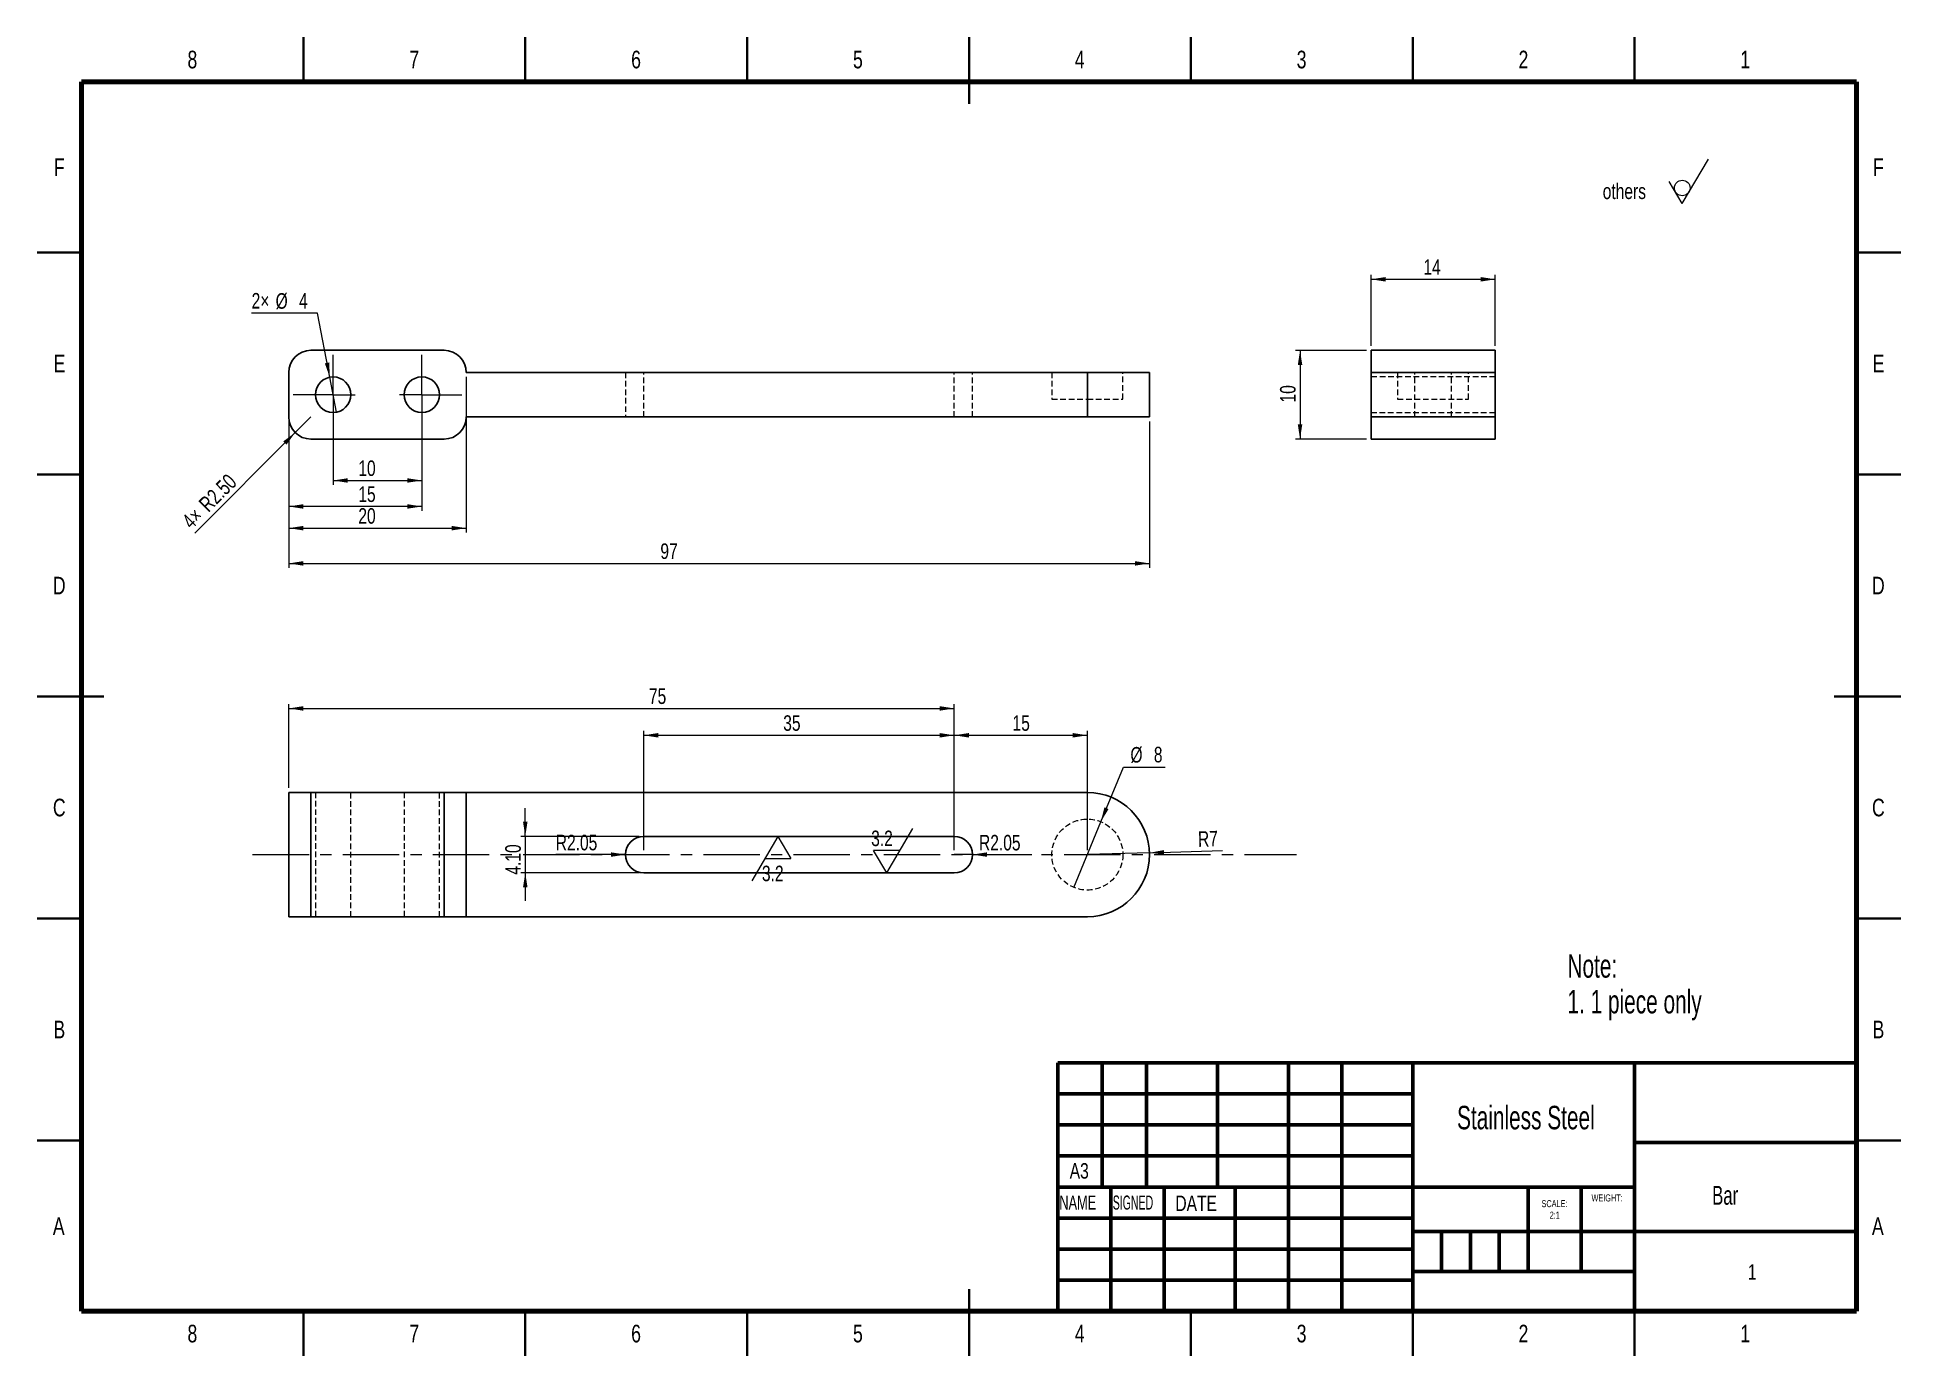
# Model space of a CAD drawing. Header units: millimetres. Extents: x 0 to 420, y 0 to 297.
import ezdxf

# ---------------------------------------------------------------- set-up
doc = ezdxf.new("R2010")
doc.units = ezdxf.units.MM
doc.linetypes.add('CENTERX2', pattern=[20.32, 12.7, -2.54, 2.54, -2.54])
doc.linetypes.add('HIDDEN', pattern=[1.905, 1.27, -0.635])
doc.styles.add('SLDTEXTSTYLE0', font='TXT', dxfattribs={"width": 0.663})
doc.styles.add('SLDTEXTSTYLE1', font='TXT', dxfattribs={"width": 0.75})
doc.styles.add('SLDTEXTSTYLE2', font='TXT', dxfattribs={"width": 0.560419})
doc.styles.add('SLDTEXTSTYLE3', font='TXT', dxfattribs={"width": 0.67477})
doc.dimstyles.new('SLDDIMSTYLE0', dxfattribs={"dimtxt": 3.5, "dimasz": 3.302, "dimexe": 0, "dimexo": 0.0625, "dimgap": 0.875, "dimtad": 1, "dimlfac": 0.5, "dimrnd": 1e-09, "dimzin": 12, "dimdsep": 46, "dimtxsty": 'SLDTEXTSTYLE1', "dimblk1": 'NONE', "dimsah": 1, "dimcen": 0, "dimadec": 0, "dimazin": 3, "dimtfac": 1, "dimtmove": 0, "dimatfit": 3, "dimldrblk": 'NONE', "dimfxl": 0, "dimfrac": 2, "dimtolj": 1, "dimtzin": 12, "dimarcsym": 0})
doc.dimstyles.new('SLDDIMSTYLE1', dxfattribs={"dimtxt": 3.5, "dimasz": 3.302, "dimexe": 0, "dimexo": 0.0625, "dimgap": 0.875, "dimtad": 1, "dimlfac": 0.5, "dimrnd": 1e-09, "dimzin": 4, "dimdsep": 46, "dimtxsty": 'SLDTEXTSTYLE1', "dimsah": 1, "dimcen": 0, "dimadec": 0, "dimazin": 1, "dimtfac": 1, "dimtofl": 0, "dimtmove": 0, "dimatfit": 3, "dimfxl": 0, "dimfrac": 2, "dimtolj": 1, "dimtzin": 12, "dimarcsym": 0})
doc.dimstyles.new('SLDDIMSTYLE2', dxfattribs={"dimtxt": 3.5, "dimasz": 3.302, "dimexe": 0, "dimexo": 0.0625, "dimgap": 0.875, "dimtad": 1, "dimlfac": 0.5, "dimrnd": 1e-09, "dimzin": 12, "dimdsep": 46, "dimtxsty": 'SLDTEXTSTYLE1', "dimsah": 1, "dimcen": 0.09, "dimadec": 0, "dimazin": 3, "dimtfac": 1, "dimtmove": 0, "dimatfit": 0, "dimfxl": 0, "dimfrac": 2, "dimtolj": 1, "dimtzin": 12, "dimarcsym": 0})
doc.dimstyles.new('SLDDIMSTYLE3', dxfattribs={"dimtxt": 3.5, "dimasz": 3.302, "dimexe": 0, "dimexo": 0.0625, "dimgap": 0.875, "dimtad": 1, "dimlfac": 0.5, "dimrnd": 1e-09, "dimzin": 12, "dimdsep": 46, "dimtxsty": 'SLDTEXTSTYLE1', "dimsah": 1, "dimcen": 0.09, "dimadec": 0, "dimazin": 3, "dimtfac": 1, "dimtofl": 0, "dimtmove": 0, "dimatfit": 3, "dimfxl": 0, "dimfrac": 2, "dimtolj": 1, "dimtzin": 12, "dimarcsym": 0})
doc.dimstyles.new('SLDDIMSTYLE4', dxfattribs={"dimtxt": 3.5, "dimasz": 3.302, "dimexe": 0, "dimexo": 0.0625, "dimgap": 0.875, "dimtad": 1, "dimlfac": 0.5, "dimrnd": 1e-09, "dimzin": 12, "dimdsep": 46, "dimtxsty": 'SLDTEXTSTYLE1', "dimblk1": 'NONE', "dimsah": 1, "dimcen": 0, "dimadec": 0, "dimazin": 3, "dimtfac": 1, "dimtmove": 0, "dimatfit": 3, "dimldrblk": 'NONE', "dimfxl": 0, "dimfrac": 2, "dimtolj": 1, "dimtzin": 12, "dimarcsym": 0})
doc.dimstyles.new('SLDDIMSTYLE5', dxfattribs={"dimtxt": 3.5, "dimasz": 3.302, "dimexe": 0, "dimexo": 0.0625, "dimgap": 0.875, "dimtad": 1, "dimlfac": 0.5, "dimrnd": 1e-09, "dimzin": 12, "dimdsep": 46, "dimtxsty": 'SLDTEXTSTYLE1', "dimsah": 1, "dimcen": 0, "dimadec": 0, "dimazin": 3, "dimtfac": 1, "dimtofl": 0, "dimtmove": 0, "dimatfit": 3, "dimfxl": 0, "dimfrac": 2, "dimtolj": 1, "dimtzin": 12, "dimarcsym": 0})
doc.dimstyles.new('SLDDIMSTYLE6', dxfattribs={"dimtxt": 3.5, "dimasz": 3.302, "dimexe": 0, "dimexo": 0.0625, "dimgap": 0.875, "dimtad": 1, "dimlfac": 0.5, "dimrnd": 1e-09, "dimzin": 4, "dimdsep": 46, "dimtxsty": 'SLDTEXTSTYLE1', "dimsah": 1, "dimcen": 0.09, "dimadec": 0, "dimazin": 1, "dimtfac": 1, "dimtmove": 0, "dimatfit": 0, "dimfxl": 0, "dimfrac": 2, "dimtolj": 1, "dimtzin": 12, "dimarcsym": 0})

# ---------------------------------------------------------------- blocks, each defined once
blk = doc.blocks.new('SW_NOTE_0')
at = {"color": 0, "linetype": 'Continuous', "lineweight": 0, "attachment_point": 1, "style": 'SLDTEXTSTYLE0'}
for s, insert, char_height in [('Note:', (0, 6.82), 5.292), ('1. 1 piece only', (0, -1.23), 5.2917)]:
    blk.add_mtext(s, dxfattribs=dict(at, insert=insert, char_height=char_height))
blk = doc.blocks.new('SW_NOTE_1')
at = {"color": 0, "linetype": 'Continuous', "lineweight": 0, "char_height": 1.587, "attachment_point": 2, "style": 'SLDTEXTSTYLE1'}
for s, insert in [('SCALE:', (3.4, 2.05)), ('2:1', (3.46, -0.54))]:
    blk.add_mtext(s, dxfattribs=dict(at, insert=insert))
blk = doc.blocks.new('SW_SFSYMBOL_0')
at = {"color": 0, "linetype": 'Continuous', "lineweight": 0}
for q in [(23.83, 10), (14.98, 5)]:
    blk.add_line((17.93, 0), q, dxfattribs=at)
blk.add_circle((17.93, 3.5), 1.75, dxfattribs=at)
at = {"color": 0, "linetype": 'Continuous', "lineweight": 0, "insert": (0, 4.51), "char_height": 3.5, "attachment_point": 1, "style": 'SLDTEXTSTYLE1'}
blk.add_mtext('others', dxfattribs=at)
blk = doc.blocks.new('_D')
at = {"color": 7, "linetype": 'Continuous', "lineweight": 18}
for p, q in [((63.18, 234.83), (48.31, 234.83)), ((65.93, 220.41), (63.18, 234.83)), ((67.43, 212.55), (65.93, 220.41))]:
    blk.add_line(p, q, dxfattribs=at)
blk.add_solid([(65.93, 220.41), (65.81, 223.75), (64.81, 223.56)], dxfattribs=at)
at = {"color": 7, "linetype": 'Continuous', "lineweight": 18, "char_height": 3.5, "attachment_point": 1, "style": 'SLDTEXTSTYLE1'}
for s, insert in [('2×', (48.31, 239.4)), ('%%c', (53.72, 239.35)), ('4', (59, 239.4))]:
    blk.add_mtext(s, dxfattribs=dict(at, insert=insert))
blk = doc.blocks.new('_NONE')
blk = doc.blocks.new('_D_1')
at = {"color": 7, "linetype": 'Continuous', "lineweight": 18}
for q in [(61.68, 211.48), (35.48, 185.29)]:
    blk.add_line((58.14, 207.95), q, dxfattribs=at)
blk.add_solid([(58.14, 207.95), (55.45, 205.97), (56.17, 205.25)], dxfattribs=at)
at = {"color": 7, "linetype": 'Continuous', "lineweight": 18, "char_height": 3.5, "attachment_point": 1, "rotation": 45, "style": 'SLDTEXTSTYLE1'}
for s, insert in [('R2.50', (36.13, 192.3)), ('4×', (32.3, 188.47))]:
    blk.add_mtext(s, dxfattribs=dict(at, insert=insert))
blk = doc.blocks.new('_D_2')
at = {"color": 7, "linetype": 'Continuous', "lineweight": 18}
for p, q in [((66.68, 215.48), (66.68, 196.16)), ((86.68, 215.48), (86.68, 196.16)), ((66.68, 197.16), (86.68, 197.16))]:
    blk.add_line(p, q, dxfattribs=at)
for points in [[(66.68, 197.16), (69.98, 196.66), (69.98, 197.67)], [(86.68, 197.16), (83.38, 197.67), (83.38, 196.66)]]:
    blk.add_solid(points, dxfattribs=at)
at = {"color": 7, "linetype": 'Continuous', "lineweight": 18, "insert": (72.36, 201.68), "char_height": 3.5, "attachment_point": 1, "style": 'SLDTEXTSTYLE1'}
blk.add_mtext('10', dxfattribs=at)
blk = doc.blocks.new('_D_3')
at = {"color": 7, "linetype": 'Continuous', "lineweight": 18}
for p, q in [((86.68, 215.48), (86.68, 190.31)), ((56.68, 210.48), (56.68, 190.31)), ((86.68, 191.31), (56.68, 191.31))]:
    blk.add_line(p, q, dxfattribs=at)
for points in [[(56.68, 191.31), (59.98, 190.8), (59.98, 191.82)], [(86.68, 191.31), (83.38, 191.82), (83.38, 190.8)]]:
    blk.add_solid(points, dxfattribs=at)
at = {"color": 7, "linetype": 'Continuous', "lineweight": 18, "insert": (72.36, 195.82), "char_height": 3.5, "attachment_point": 1, "style": 'SLDTEXTSTYLE1'}
blk.add_mtext('15', dxfattribs=at)
blk = doc.blocks.new('_D_4')
at = {"color": 7, "linetype": 'Continuous', "lineweight": 18}
for p, q in [((96.68, 220.48), (96.68, 185.42)), ((56.68, 210.48), (56.68, 185.42)), ((56.68, 186.42), (96.68, 186.42))]:
    blk.add_line(p, q, dxfattribs=at)
for points in [[(56.68, 186.42), (59.98, 185.91), (59.98, 186.93)], [(96.68, 186.42), (93.38, 186.93), (93.38, 185.91)]]:
    blk.add_solid(points, dxfattribs=at)
at = {"color": 7, "linetype": 'Continuous', "lineweight": 18, "insert": (72.36, 190.93), "char_height": 3.5, "attachment_point": 1, "style": 'SLDTEXTSTYLE1'}
blk.add_mtext('20', dxfattribs=at)
blk = doc.blocks.new('_D_5')
at = {"color": 7, "linetype": 'Continuous', "lineweight": 18}
for p, q in [((56.68, 210.48), (56.68, 177.48)), ((250.68, 210.48), (250.68, 177.48)), ((56.68, 178.48), (250.68, 178.48))]:
    blk.add_line(p, q, dxfattribs=at)
for points in [[(56.68, 178.48), (59.98, 177.97), (59.98, 178.99)], [(250.68, 178.48), (247.38, 178.99), (247.38, 177.97)]]:
    blk.add_solid(points, dxfattribs=at)
at = {"color": 7, "linetype": 'Continuous', "lineweight": 18, "insert": (140.44, 182.99), "char_height": 3.5, "attachment_point": 1, "style": 'SLDTEXTSTYLE1'}
blk.add_mtext('97', dxfattribs=at)
blk = doc.blocks.new('SW_CENTERMARKSYMBOL_0')
at = {"color": 0, "linetype": 'Continuous', "lineweight": 0}
for p, q in [((0, 5), (0, 9)), ((20, 5), (20, 9)), ((0, 0), (0, 5)), ((20, 0), (20, 5)), ((-5, 0), (-9, 0)), ((0, 0), (-5, 0)), ((0, 0), (0, -5)), ((0, 0), (5, 0)), ((20, 0), (15, 0)), ((20, 0), (20, -5)), ((20, 0), (25, 0)), ((25, 0), (29, 0)), ((0, -5), (0, -9)), ((20, -5), (20, -9))]:
    blk.add_line(p, q, dxfattribs=at)
blk = doc.blocks.new('_D_6')
at = {"color": 7, "linetype": 'Continuous', "lineweight": 18}
for p, q in [((300.61, 227.48), (300.61, 243.48)), ((300.61, 242.48), (328.61, 242.48)), ((328.61, 227.48), (328.61, 243.48))]:
    blk.add_line(p, q, dxfattribs=at)
for points in [[(300.61, 242.48), (303.92, 241.97), (303.92, 242.99)], [(328.61, 242.48), (325.31, 242.99), (325.31, 241.97)]]:
    blk.add_solid(points, dxfattribs=at)
at = {"color": 7, "linetype": 'Continuous', "lineweight": 18, "insert": (312.41, 246.99), "char_height": 3.5, "attachment_point": 1, "style": 'SLDTEXTSTYLE1'}
blk.add_mtext('14', dxfattribs=at)
blk = doc.blocks.new('_D_7')
at = {"color": 7, "linetype": 'Continuous', "lineweight": 18}
for p, q in [((299.61, 226.48), (283.61, 226.48)), ((284.61, 226.48), (284.61, 206.48)), ((299.61, 206.48), (283.61, 206.48))]:
    blk.add_line(p, q, dxfattribs=at)
for points in [[(284.61, 226.48), (284.11, 223.18), (285.12, 223.18)], [(284.61, 206.48), (285.12, 209.78), (284.11, 209.78)]]:
    blk.add_solid(points, dxfattribs=at)
at = {"color": 7, "linetype": 'Continuous', "lineweight": 18, "insert": (280.1, 214.73), "char_height": 3.5, "attachment_point": 1, "rotation": 90, "style": 'SLDTEXTSTYLE1'}
blk.add_mtext('10', dxfattribs=at)
blk = doc.blocks.new('_D_8')
at = {"color": 7, "linetype": 'Continuous', "lineweight": 18}
for p, q in [((239.72, 120.29), (244.8, 132.61)), ((244.8, 132.61), (254.25, 132.61)), ((233.63, 105.49), (239.72, 120.29))]:
    blk.add_line(p, q, dxfattribs=at)
blk.add_solid([(239.72, 120.29), (241.45, 123.15), (240.51, 123.53)], dxfattribs=at)
at = {"color": 7, "linetype": 'Continuous', "lineweight": 18, "char_height": 3.5, "attachment_point": 1, "style": 'SLDTEXTSTYLE1'}
for s, insert in [('%%c', (246.38, 137.12)), ('8', (251.66, 137.17))]:
    blk.add_mtext(s, dxfattribs=dict(at, insert=insert))
blk = doc.blocks.new('_D_9')
at = {"color": 7, "linetype": 'Continuous', "lineweight": 18}
for q in [(267.11, 113.78), (236.68, 112.89)]:
    blk.add_line((250.67, 113.3), q, dxfattribs=at)
blk.add_solid([(250.67, 113.3), (253.99, 112.89), (253.96, 113.9)], dxfattribs=at)
at = {"color": 7, "linetype": 'Continuous', "lineweight": 18, "insert": (261.56, 118.12), "char_height": 3.5, "attachment_point": 1, "rotation": 1.6767, "style": 'SLDTEXTSTYLE1'}
blk.add_mtext('R7', dxfattribs=at)
blk = doc.blocks.new('_D_10')
at = {"color": 7, "linetype": 'Continuous', "lineweight": 18}
for q in [(116.86, 112.89), (136.68, 112.89)]:
    blk.add_line((132.58, 112.89), q, dxfattribs=at)
blk.add_solid([(132.58, 112.89), (129.28, 113.4), (129.28, 112.38)], dxfattribs=at)
at = {"color": 7, "linetype": 'Continuous', "lineweight": 18, "insert": (116.86, 117.35), "char_height": 3.5, "attachment_point": 1, "style": 'SLDTEXTSTYLE1'}
blk.add_mtext('R2.05', dxfattribs=at)
blk = doc.blocks.new('_D_11')
at = {"color": 7, "linetype": 'Continuous', "lineweight": 18}
for q in [(206.68, 112.89), (224.14, 112.89)]:
    blk.add_line((210.78, 112.89), q, dxfattribs=at)
blk.add_solid([(210.78, 112.89), (214.08, 112.38), (214.08, 113.4)], dxfattribs=at)
at = {"color": 7, "linetype": 'Continuous', "lineweight": 18, "insert": (212.25, 117.33), "char_height": 3.5, "attachment_point": 1, "style": 'SLDTEXTSTYLE1'}
blk.add_mtext('R2.05', dxfattribs=at)
blk = doc.blocks.new('_D_12')
at = {"color": 7, "linetype": 'Continuous', "lineweight": 18}
for p, q in [((56.68, 127.89), (56.68, 146.81)), ((56.68, 145.81), (206.68, 145.81)), ((206.68, 113.89), (206.68, 146.81))]:
    blk.add_line(p, q, dxfattribs=at)
for points in [[(56.68, 145.81), (59.98, 145.3), (59.98, 146.32)], [(206.68, 145.81), (203.38, 146.32), (203.38, 145.3)]]:
    blk.add_solid(points, dxfattribs=at)
at = {"color": 7, "linetype": 'Continuous', "lineweight": 18, "insert": (137.86, 150.32), "char_height": 3.5, "attachment_point": 1, "style": 'SLDTEXTSTYLE1'}
blk.add_mtext('75', dxfattribs=at)
blk = doc.blocks.new('_D_13')
at = {"color": 7, "linetype": 'Continuous', "lineweight": 18}
for p, q in [((136.68, 113.89), (136.68, 140.76)), ((136.68, 139.76), (206.68, 139.76)), ((206.68, 113.89), (206.68, 140.76))]:
    blk.add_line(p, q, dxfattribs=at)
for points in [[(136.68, 139.76), (139.98, 139.25), (139.98, 140.27)], [(206.68, 139.76), (203.38, 140.27), (203.38, 139.25)]]:
    blk.add_solid(points, dxfattribs=at)
at = {"color": 7, "linetype": 'Continuous', "lineweight": 18, "insert": (168.13, 144.27), "char_height": 3.5, "attachment_point": 1, "style": 'SLDTEXTSTYLE1'}
blk.add_mtext('35', dxfattribs=at)
blk = doc.blocks.new('_D_14')
at = {"color": 7, "linetype": 'Continuous', "lineweight": 18}
for p, q in [((206.68, 113.89), (206.68, 140.76)), ((206.68, 139.76), (236.68, 139.76)), ((236.68, 113.89), (236.68, 140.76))]:
    blk.add_line(p, q, dxfattribs=at)
for points in [[(206.68, 139.76), (209.98, 139.25), (209.98, 140.27)], [(236.68, 139.76), (233.38, 140.27), (233.38, 139.25)]]:
    blk.add_solid(points, dxfattribs=at)
at = {"color": 7, "linetype": 'Continuous', "lineweight": 18, "insert": (219.81, 144.27), "char_height": 3.5, "attachment_point": 1, "style": 'SLDTEXTSTYLE1'}
blk.add_mtext('15', dxfattribs=at)
blk = doc.blocks.new('_D_15')
at = {"color": 7, "linetype": 'Continuous', "lineweight": 18}
for p, q in [((109.99, 116.99), (109.99, 123.34)), ((135.68, 116.99), (108.99, 116.99)), ((109.99, 116.99), (109.99, 108.79)), ((135.68, 108.79), (108.99, 108.79)), ((109.99, 108.79), (109.99, 102.44))]:
    blk.add_line(p, q, dxfattribs=at)
for points in [[(109.99, 116.99), (110.5, 120.29), (109.48, 120.29)], [(109.99, 108.79), (109.48, 105.49), (110.5, 105.49)]]:
    blk.add_solid(points, dxfattribs=at)
at = {"color": 7, "linetype": 'Continuous', "lineweight": 18, "insert": (105.48, 108.36), "char_height": 3.5, "attachment_point": 1, "rotation": 90, "style": 'SLDTEXTSTYLE1'}
blk.add_mtext('4.10', dxfattribs=at)
blk = doc.blocks.new('SW_SFSYMBOL_1')
at = {"color": 0, "linetype": 'Continuous', "lineweight": 0}
for p, q in [((3.6, 11.11), (-2.3, 1.11)), ((3.6, 11.11), (6.55, 6.11)), ((0.65, 6.11), (6.55, 6.11))]:
    blk.add_line(p, q, dxfattribs=at)
at = {"color": 0, "linetype": 'Continuous', "lineweight": 0, "insert": (0, 4.51), "char_height": 3.5, "attachment_point": 1, "style": 'SLDTEXTSTYLE1'}
blk.add_mtext('3.2', dxfattribs=at)
blk = doc.blocks.new('SW_SFSYMBOL_2')
at = {"color": 0, "linetype": 'Continuous', "lineweight": 0}
for p, q in [((3.51, -5), (9.41, 5)), ((3.51, -5), (0.56, 0)), ((6.46, 0), (0.56, 0))]:
    blk.add_line(p, q, dxfattribs=at)
at = {"color": 0, "linetype": 'Continuous', "lineweight": 0, "insert": (0, 4.51), "char_height": 3.5, "attachment_point": 1, "style": 'SLDTEXTSTYLE1'}
blk.add_mtext('3.2', dxfattribs=at)

msp = doc.modelspace()

# ---------------------------------------------------------------- linework, layer by layer
at = {"color": 7, "linetype": 'Continuous', "lineweight": 35}
for p, q in [((60, 287), (60, 297)), ((110, 287), (110, 297)), ((160, 287), (160, 297)), ((210, 297), (210, 282)), ((210, 287), (210, 297)), ((260, 287), (260, 297)), ((310, 287), (310, 297)), ((360, 287), (360, 297)), ((10, 248.5), (0, 248.5)), ((410, 248.5), (420, 248.5)), ((10, 198.5), (0, 198.5)), ((410, 198.5), (420, 198.5)), ((0, 148.5), (15, 148.5)), ((10, 148.5), (0, 148.5)), ((420, 148.5), (405, 148.5)), ((410, 148.5), (420, 148.5)), ((10, 98.5), (0, 98.5)), ((410, 98.5), (420, 98.5)), ((10, 48.5), (0, 48.5)), ((410, 48.5), (420, 48.5)), ((210, 0), (210, 15)), ((60, 10), (60, 0)), ((110, 10), (110, 0)), ((160, 10), (160, 0)), ((210, 10), (210, 0)), ((260, 10), (260, 0)), ((310, 10), (310, 0)), ((360, 10), (360, 0))]:
    msp.add_line(p, q, dxfattribs=at)
at = {"color": 7, "linetype": 'Continuous', "lineweight": 70}
for p, q in [((10, 10), (10, 287)), ((10, 287), (410, 287)), ((410, 287), (410, 10)), ((410, 10), (10, 10))]:
    msp.add_line(p, q, dxfattribs=at)
at = {"color": 7, "linetype": 'Continuous', "lineweight": 25}
for p, q in [((91.679, 226.483), (61.679, 226.483)), ((300.615, 226.483), (328.615, 226.483)), ((300.615, 221.483), (300.615, 226.483)), ((328.615, 226.483), (328.615, 221.483)), ((56.679, 221.483), (56.679, 211.483)), ((96.679, 221.483), (236.679, 221.483)), ((236.679, 221.483), (236.679, 211.483)), ((236.679, 221.483), (250.679, 221.483)), ((250.679, 211.483), (250.679, 221.483)), ((300.615, 221.483), (300.615, 211.483)), ((300.615, 221.483), (328.615, 221.483)), ((328.615, 221.483), (328.615, 211.483)), ((96.679, 211.483), (236.679, 211.483)), ((236.679, 211.483), (250.679, 211.483)), ((300.615, 211.483), (328.615, 211.483)), ((300.615, 206.483), (300.615, 211.483)), ((328.615, 211.483), (328.615, 206.483)), ((61.679, 206.483), (91.679, 206.483)), ((328.615, 206.483), (300.615, 206.483)), ((56.679, 98.89), (56.679, 126.89)), ((56.679, 126.89), (61.679, 126.89)), ((61.679, 126.89), (61.679, 98.89)), ((61.679, 126.89), (91.679, 126.89)), ((91.679, 98.89), (91.679, 126.89)), ((91.679, 126.89), (96.679, 126.89)), ((96.679, 126.89), (96.679, 98.89)), ((96.679, 126.89), (236.679, 126.89)), ((136.679, 116.99), (206.679, 116.99)), ((206.679, 108.79), (136.679, 108.79)), ((61.679, 98.89), (56.679, 98.89)), ((61.679, 98.89), (91.679, 98.89)), ((96.679, 98.89), (91.679, 98.89)), ((236.679, 98.89), (96.679, 98.89))]:
    msp.add_line(p, q, dxfattribs=at)
at = {"color": 7, "linetype": 'HIDDEN', "lineweight": 18}
for p, q in [((132.579, 221.483), (132.579, 211.483)), ((136.679, 211.483), (136.679, 221.483)), ((206.679, 211.483), (206.679, 221.483)), ((210.779, 211.483), (210.779, 221.483)), ((228.679, 221.483), (228.679, 215.483)), ((236.679, 221.483), (236.679, 211.483)), ((244.679, 215.483), (244.679, 221.483)), ((328.615, 220.483), (300.615, 220.483)), ((306.615, 221.483), (306.615, 215.483)), ((310.515, 211.483), (310.515, 221.483)), ((318.715, 211.483), (318.715, 221.483)), ((322.615, 215.483), (322.615, 221.483)), ((228.679, 215.483), (236.679, 215.483)), ((236.679, 215.483), (244.679, 215.483)), ((306.615, 215.483), (322.615, 215.483)), ((300.615, 212.483), (328.615, 212.483)), ((61.679, 98.89), (61.679, 126.89)), ((62.679, 126.89), (62.679, 98.89)), ((70.679, 98.89), (70.679, 126.89)), ((82.679, 126.89), (82.679, 98.89)), ((90.679, 98.89), (90.679, 126.89)), ((91.679, 126.89), (91.679, 98.89))]:
    msp.add_line(p, q, dxfattribs=at)
at = {"color": 7, "linetype": 'CENTERX2', "lineweight": 18}
msp.add_line((48.545, 112.89), (283.811, 112.89), dxfattribs=at)
at = {"color": 7, "linetype": 'Continuous', "lineweight": 50}
for p, q in [((230, 66), (410, 66)), ((230, 66), (230, 10)), ((240, 66), (240, 38)), ((250, 66), (250, 38)), ((266, 38), (266, 66)), ((282, 66), (282, 10)), ((294, 66), (294, 10)), ((310, 66), (310, 10)), ((360, 66), (360, 38)), ((230, 59), (310, 59)), ((230, 59), (240, 59)), ((230, 52), (310, 52)), ((230, 52), (240, 52)), ((360, 48), (410, 48)), ((230, 45), (310, 45)), ((230, 45), (240, 45)), ((240, 45), (240, 38)), ((250, 38), (250, 45)), ((230, 38), (240, 38)), ((230, 38), (242, 38)), ((240, 38), (250, 38)), ((242, 38), (242, 31)), ((242, 38), (254, 38)), ((242, 38), (242, 31)), ((250, 38), (266, 38)), ((254, 38), (254, 31)), ((254, 38), (270, 38)), ((282, 38), (266, 38)), ((270, 38), (270, 31)), ((294, 38), (282, 38)), ((310, 38), (294, 38)), ((360, 38), (310, 38)), ((336, 38), (336, 28)), ((348, 38), (348, 19)), ((360, 28), (360, 38)), ((230, 31), (242, 31)), ((242, 31), (230, 31)), ((242, 31), (242, 24)), ((242, 31), (254, 31)), ((254, 31), (242, 31)), ((242, 31), (242, 24)), ((254, 31), (254, 24)), ((270, 31), (254, 31)), ((270, 31), (270, 24)), ((282, 31), (270, 31)), ((294, 31), (282, 31)), ((310, 31), (294, 31)), ((410, 28), (310, 28)), ((316.5, 28), (316.5, 19)), ((323, 28), (323, 19)), ((329.5, 28), (329.5, 19)), ((336, 28), (336, 19)), ((360, 28), (360, 19)), ((242, 24), (230, 24)), ((230, 24), (242, 24)), ((242, 24), (242, 17)), ((254, 24), (242, 24)), ((242, 24), (254, 24)), ((242, 24), (242, 17)), ((254, 24), (254, 17)), ((270, 24), (254, 24)), ((270, 24), (270, 17)), ((282, 24), (270, 24)), ((294, 24), (282, 24)), ((310, 24), (294, 24)), ((230, 17), (242, 17)), ((242, 17), (230, 17)), ((242, 17), (242, 10)), ((242, 17), (254, 17)), ((242, 17), (254, 17)), ((242, 17), (242, 10)), ((254, 17), (254, 10)), ((270, 17), (254, 17)), ((270, 17), (270, 10)), ((282, 17), (270, 17)), ((294, 17), (282, 17)), ((310, 17), (294, 17)), ((316.5, 19), (310, 19)), ((323, 19), (316.5, 19)), ((329.5, 19), (323, 19)), ((336, 19), (329.5, 19)), ((348, 19), (336, 19)), ((360, 19), (336, 19)), ((360, 10), (360, 19))]:
    msp.add_line(p, q, dxfattribs=at)
at = {"color": 7, "linetype": 'Continuous', "lineweight": 25}
for centre in [(66.679, 216.483), (86.679, 216.483)]:
    msp.add_circle(centre, 4, dxfattribs=at)
at = {"color": 7, "linetype": 'HIDDEN', "lineweight": 18}
msp.add_circle((236.679, 112.89), 8, dxfattribs=at)
at = {"color": 7, "linetype": 'Continuous', "lineweight": 25}
for centre, radius, start, end in [((61.679, 221.483), 5, 90, 180), ((91.679, 221.483), 5, 0, 90), ((61.679, 211.483), 5, 180, 270), ((91.679, 211.483), 5, 270, 0), ((236.679, 112.89), 14, 270, 90), ((136.679, 112.89), 4.1, 90, 270), ((206.679, 112.89), 4.1, 270, 90)]:
    msp.add_arc(centre, radius, start, end, dxfattribs=at)

# ---------------------------------------------------------------- block references
at = {"color": 7, "linetype": 'Continuous', "lineweight": 0}
for name, p in [('SW_SFSYMBOL_0', (352.829, 259.549)), ('SW_CENTERMARKSYMBOL_0', (66.679, 216.483)), ('SW_SFSYMBOL_2', (187.951, 113.79)), ('SW_SFSYMBOL_1', (163.326, 105.882)), ('SW_NOTE_0', (344.888, 83.633)), ('SW_NOTE_1', (338.564, 33))]:
    msp.add_blockref(name, p, dxfattribs=at)

# ---------------------------------------------------------------- texts
for s, insert, char_height, attachment_point, style in [('8', (34.96, 293.974), 3.969, 2, 'SLDTEXTSTYLE1'), ('6', (134.96, 293.974), 3.969, 2, 'SLDTEXTSTYLE1'), ('3', (284.96, 293.974), 3.969, 2, 'SLDTEXTSTYLE1'), ('2', (334.96, 293.974), 3.969, 2, 'SLDTEXTSTYLE1'), ('7', (84.96, 293.974), 3.969, 2, 'SLDTEXTSTYLE1'), ('5', (184.96, 293.974), 3.969, 2, 'SLDTEXTSTYLE1'), ('4', (234.96, 293.974), 3.969, 2, 'SLDTEXTSTYLE1'), ('1', (384.96, 293.974), 3.969, 2, 'SLDTEXTSTYLE1'), ('F', (4.958, 269.724), 3.969, 2, 'SLDTEXTSTYLE1'), ('F', (414.958, 269.724), 3.969, 2, 'SLDTEXTSTYLE1'), ('E', (5.008, 225.474), 3.969, 2, 'SLDTEXTSTYLE1'), ('E', (415.008, 225.474), 3.969, 2, 'SLDTEXTSTYLE1'), ('D', (4.953, 175.474), 3.969, 2, 'SLDTEXTSTYLE1'), ('D', (414.953, 175.474), 3.969, 2, 'SLDTEXTSTYLE1'), ('C', (4.959, 125.474), 3.969, 2, 'SLDTEXTSTYLE1'), ('C', (414.959, 125.474), 3.969, 2, 'SLDTEXTSTYLE1'), ('B', (4.971, 75.474), 3.969, 2, 'SLDTEXTSTYLE1'), ('B', (414.971, 75.474), 3.969, 2, 'SLDTEXTSTYLE1'), ('Stainless Steel', (335.515, 56.29), 5.29167, 2, 'SLDTEXTSTYLE0'), ('A3', (234.846, 43.391), 3.5, 2, 'SLDTEXTSTYLE1'), ('Bar', (377.508, 38.248), 4.2333, 1, 'SLDTEXTSTYLE0'), ('NAME', (230.374, 36.086), 3.175, 1, 'SLDTEXTSTYLE3'), ('SIGNED', (242.391, 36.086), 3.175, 1, 'SLDTEXTSTYLE2'), ('DATE', (256.52, 36.084), 3.5, 1, 'SLDTEXTSTYLE1'), ('WEIGHT:', (353.821, 36.34), 1.5875, 2, 'SLDTEXTSTYLE1'), ('A', (4.84, 31.168), 3.969, 2, 'SLDTEXTSTYLE1'), ('A', (414.84, 31.168), 3.969, 2, 'SLDTEXTSTYLE1'), ('1', (385.55, 20.612), 3.5, 1, 'SLDTEXTSTYLE1'), ('8', (34.96, 6.974), 3.969, 2, 'SLDTEXTSTYLE1'), ('7', (84.96, 6.974), 3.969, 2, 'SLDTEXTSTYLE1'), ('6', (134.96, 6.974), 3.969, 2, 'SLDTEXTSTYLE1'), ('5', (184.96, 6.974), 3.969, 2, 'SLDTEXTSTYLE1'), ('4', (234.96, 6.974), 3.969, 2, 'SLDTEXTSTYLE1'), ('3', (284.96, 6.974), 3.969, 2, 'SLDTEXTSTYLE1'), ('2', (334.96, 6.974), 3.969, 2, 'SLDTEXTSTYLE1'), ('1', (384.96, 6.974), 3.969, 2, 'SLDTEXTSTYLE1')]:
    msp.add_mtext(s, dxfattribs=dict(at, insert=insert, char_height=char_height, attachment_point=attachment_point, style=style))

# ---------------------------------------------------------------- dimensions: what is measured, and where the dimension line sits
at = {"color": 7, "linetype": 'Continuous', "lineweight": 18}
for base, p1, p2, dimstyle, picture, middle in [((328.615, 242.483), (300.615, 226.483), (328.615, 226.483), 'SLDDIMSTYLE3', '_D_6', (314.995, 242.483)), ((96.679, 186.42), (56.679, 211.483), (96.679, 221.483), 'SLDDIMSTYLE3', '_D_4', (74.95, 186.42)), ((56.679, 191.309), (86.679, 216.483), (56.679, 211.483), 'SLDDIMSTYLE3', '_D_3', (74.95, 191.309)), ((86.679, 197.164), (66.679, 216.483), (86.679, 216.483), 'SLDDIMSTYLE2', '_D_2', (74.95, 197.164)), ((250.679, 178.483), (56.679, 211.483), (250.679, 211.483), 'SLDDIMSTYLE3', '_D_5', (143.03, 178.483)), ((206.679, 145.812), (56.679, 126.89), (206.679, 112.89), 'SLDDIMSTYLE3', '_D_12', (140.446, 145.812)), ((206.679, 139.757), (136.679, 112.89), (206.679, 112.89), 'SLDDIMSTYLE3', '_D_13', (170.718, 139.757)), ((236.679, 139.757), (206.679, 112.89), (236.679, 112.89), 'SLDDIMSTYLE3', '_D_14', (222.392, 139.757))]:
    dim = msp.add_linear_dim(base=base, p1=p1, p2=p2, dimstyle=dimstyle, dxfattribs=at)
    dim.commit()
    dim.dimension.update_dxf_attribs({"geometry": picture, "text_midpoint": middle, "dimtype": 160})
dim = msp.add_diameter_dim_2p(p1=(67.429, 212.554), p2=(65.929, 220.412), text='2×<>', dimstyle='SLDDIMSTYLE0', dxfattribs=at)
dim.commit()
dim.dimension.update_dxf_attribs({"geometry": '_D', "text_midpoint": (54.949, 237.639), "dimtype": 163})
for base, p1, p2, dimstyle, picture, middle in [((284.615, 206.483), (300.615, 226.483), (300.615, 206.483), 'SLDDIMSTYLE2', '_D_7', (284.615, 217.311)), ((109.993, 108.79), (136.679, 116.99), (136.679, 108.79), 'SLDDIMSTYLE6', '_D_15', (109.993, 112.89))]:
    dim = msp.add_linear_dim(base=base, p1=p1, p2=p2, angle=90, dimstyle=dimstyle, dxfattribs=at)
    dim.commit()
    dim.dimension.update_dxf_attribs({"geometry": picture, "text_midpoint": middle, "dimtype": 160})
dim = msp.add_radius_dim(center=(61.679, 211.483), mpoint=(58.143, 207.947), text='4×<>', dimstyle='SLDDIMSTYLE1', dxfattribs=at)
dim.commit()
dim.dimension.update_dxf_attribs({"geometry": '_D_1', "text_midpoint": (41.505, 191.309), "dimtype": 164})
dim = msp.add_diameter_dim_2p(p1=(233.633, 105.493), p2=(239.725, 120.288), dimstyle='SLDDIMSTYLE4', dxfattribs=at)
dim.commit()
dim.dimension.update_dxf_attribs({"geometry": '_D_8', "text_midpoint": (250.316, 135.41), "dimtype": 163})
for center, mpoint, picture, middle in [((236.679, 112.89), (250.673, 113.3), '_D_9', (264.536, 113.706)), ((136.679, 112.89), (132.579, 112.89), '_D_10', (122.541, 112.89)), ((206.679, 112.89), (210.779, 112.89), '_D_11', (218.509, 112.89))]:
    dim = msp.add_radius_dim(center=center, mpoint=mpoint, dimstyle='SLDDIMSTYLE5', dxfattribs=at)
    dim.commit()
    dim.dimension.update_dxf_attribs({"geometry": picture, "text_midpoint": middle, "dimtype": 164})

doc.saveas('drawing.dxf')
